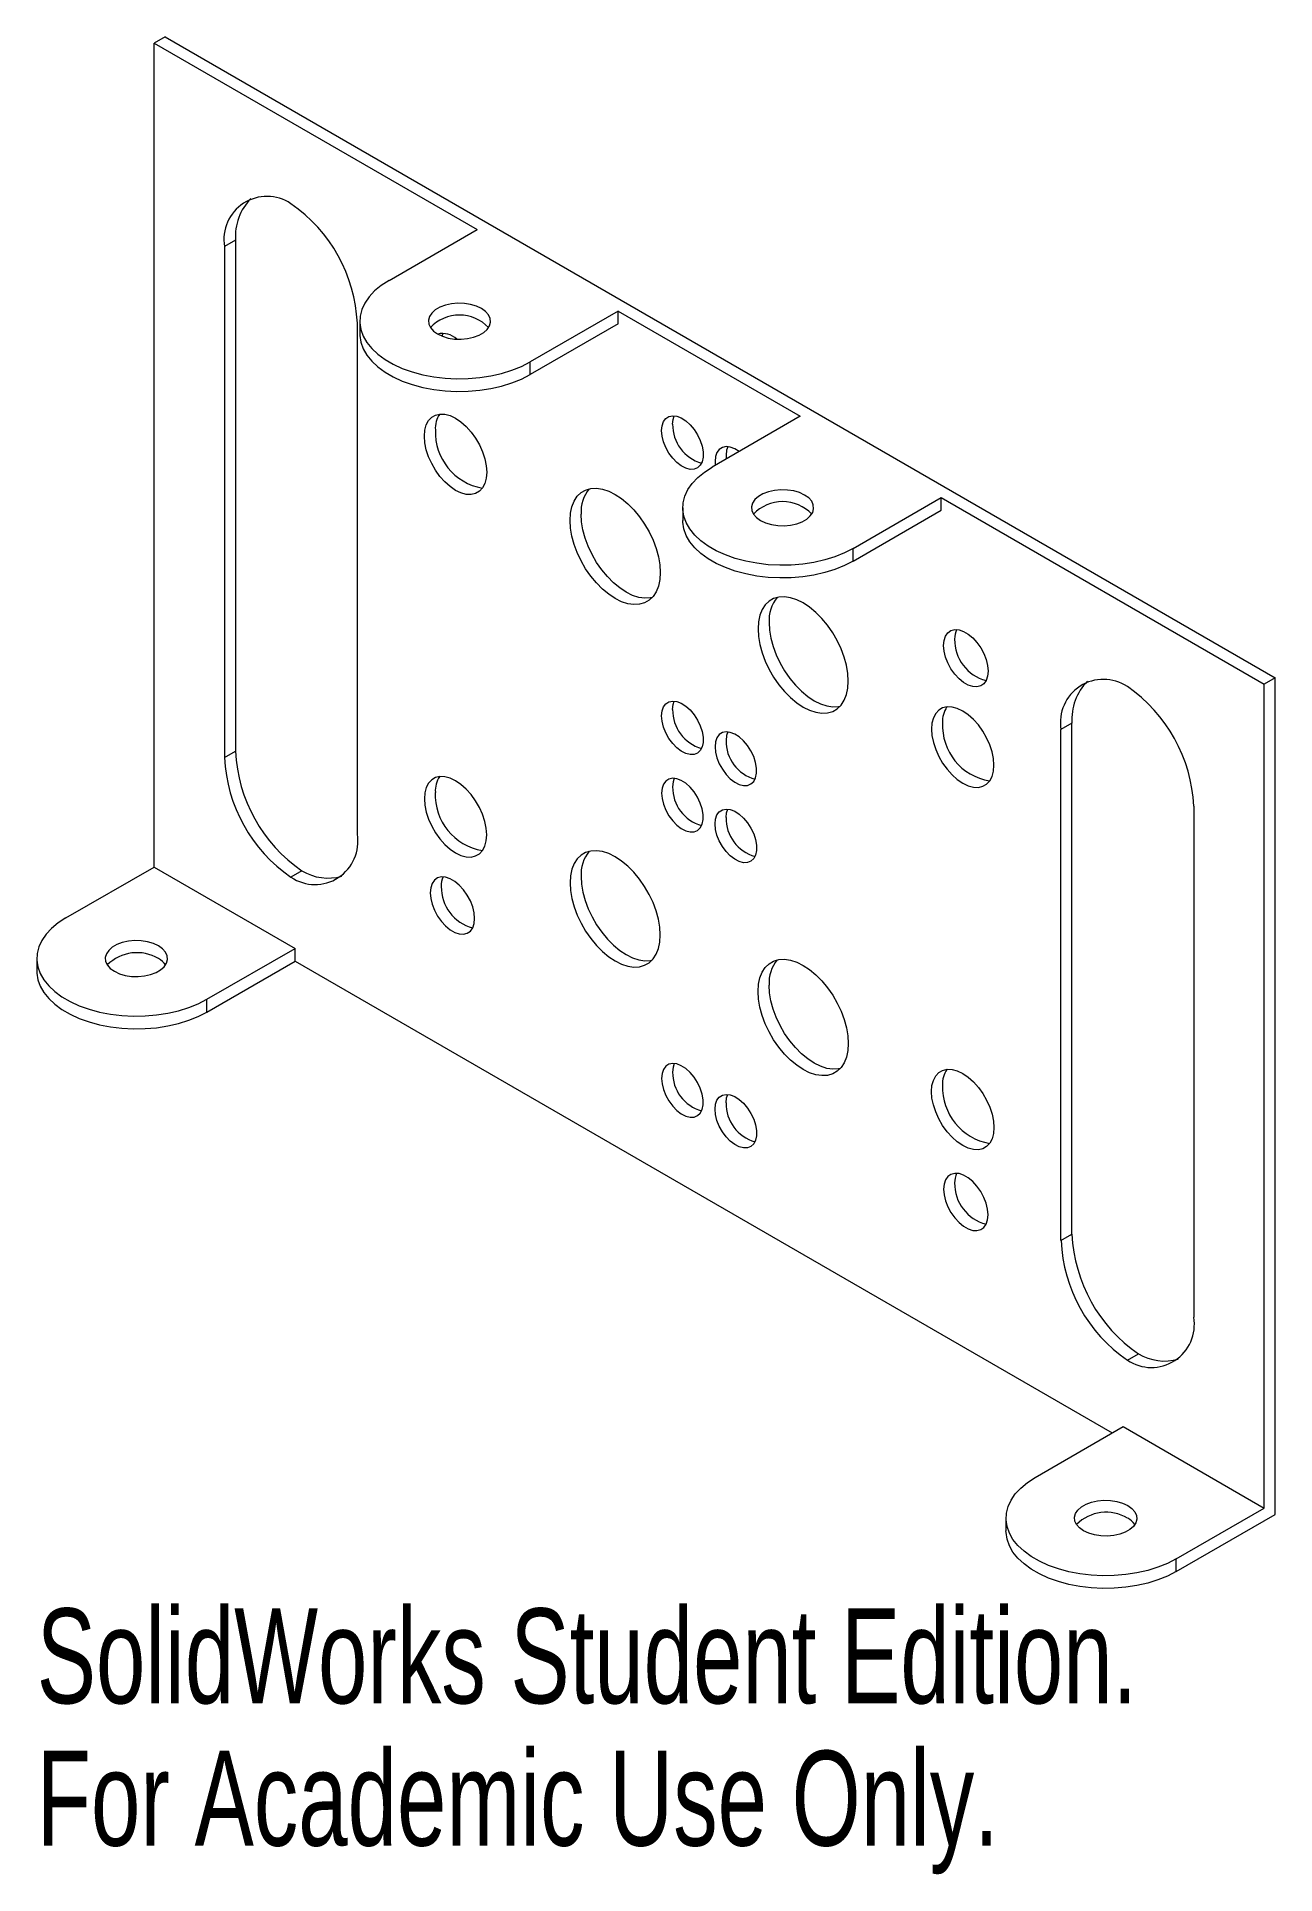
# Paper-space layout '_Isometric' of a CAD drawing. Header units: inches. Extents: x -2.14 to 0.34, y -0.46 to 3.23.
import ezdxf

# ---------------------------------------------------------------- set-up
doc = ezdxf.new("R2010")
doc.units = ezdxf.units.IN
doc.header["$MEASUREMENT"] = 0
doc.styles.add('SLDTEXTSTYLE0', font='TXT', dxfattribs={"width": 0.7})

psp = doc.layouts.new('_Isometric')

# ---------------------------------------------------------------- linework, layer by layer
at = {"color": 7, "linetype": 'Continuous', "lineweight": 15}
for p, q in [((-1.8871, 3.2269), (-1.9092, 3.2142)), ((-1.9092, 3.2142), (-1.261, 2.84)), ((-1.9092, 1.5614), (-1.9092, 3.2142)), ((-1.8871, 3.2269), (0.3403, 1.9411)), ((-1.4378, 2.7379), (-1.261, 2.84)), ((-1.7457, 2.8187), (-1.7678, 2.8059)), ((-1.7678, 2.8059), (-1.7678, 1.7808)), ((-1.7457, 2.8187), (-1.7457, 1.7936)), ((-1.4964, 2.6563), (-1.4964, 2.6308)), ((-0.9782, 2.6767), (-1.1549, 2.5746)), ((-0.9782, 2.6767), (-0.6128, 2.4658)), ((-0.9782, 2.6512), (-0.9782, 2.6767)), ((-1.5013, 1.627), (-1.5013, 2.6521)), ((-0.9782, 2.6512), (-1.1549, 2.5491)), ((-1.1549, 2.5491), (-1.1549, 2.5746)), ((-0.6128, 2.4658), (-0.7896, 2.3637)), ((-0.7837, 2.3749), (-0.7832, 2.3674)), ((-0.7616, 2.3877), (-0.7611, 2.3802)), ((-0.5068, 2.2005), (-0.33, 2.3025)), ((-0.33, 2.3025), (0.3182, 1.9283)), ((-0.33, 2.277), (-0.33, 2.3025)), ((-0.8482, 2.2821), (-0.8482, 2.2566)), ((-0.5068, 2.1749), (-0.33, 2.277)), ((-0.5068, 2.1749), (-0.5068, 2.2005)), ((0.3403, 1.9411), (0.3182, 1.9283)), ((0.3182, 0.2755), (0.3182, 1.9283)), ((0.3403, 0.2628), (0.3403, 1.9411)), ((-0.0675, 1.8499), (-0.0896, 1.8371)), ((-0.0675, 0.8248), (-0.0675, 1.8499)), ((-0.0896, 0.8121), (-0.0896, 1.8371)), ((-1.7678, 1.7808), (-1.7457, 1.7936)), ((0.1768, 1.6833), (0.1768, 0.6583)), ((-2.086, 1.4593), (-1.9092, 1.5614)), ((-1.9092, 1.5614), (-1.6263, 1.3981)), ((-1.6125, 1.5537), (-1.6346, 1.5409)), ((-2.1445, 1.3777), (-2.1445, 1.3522)), ((-1.8031, 1.2961), (-1.6263, 1.3981)), ((-1.8031, 1.2705), (-1.6263, 1.3726)), ((-1.6263, 1.3726), (-1.6263, 1.3981)), ((-1.6263, 1.3726), (0.0133, 0.4261)), ((-1.8031, 1.2705), (-1.8031, 1.2961)), ((-0.0896, 0.8121), (-0.0675, 0.8248)), ((0.0436, 0.5722), (0.0657, 0.5849)), ((-0.1414, 0.3368), (0.0354, 0.4388)), ((0.0354, 0.4388), (0.3182, 0.2755)), ((0.1414, 0.1735), (0.3182, 0.2755)), ((0.1414, 0.148), (0.3403, 0.2628)), ((-0.2, 0.2551), (-0.2, 0.2296)), ((0.1414, 0.148), (0.1414, 0.1735))]:
    psp.add_line(p, q, dxfattribs=at)
at = {"color": 7, "linetype": 'Continuous', "lineweight": 15, "flags": 128}
for points in [[(-1.4378, 2.7379), (-1.4532, 2.7279), (-1.4666, 2.7169), (-1.4776, 2.7051), (-1.4862, 2.6926), (-1.4922, 2.6796), (-1.4956, 2.6663), (-1.4963, 2.6529), (-1.4943, 2.6395), (-1.4895, 2.6264), (-1.4822, 2.6137), (-1.4724, 2.6015), (-1.4602, 2.5901), (-1.4458, 2.5795), (-1.4293, 2.57), (-1.4111, 2.5617), (-1.3913, 2.5547), (-1.3702, 2.549), (-1.3481, 2.5448), (-1.3253, 2.542), (-1.3022, 2.5409), (-1.2789, 2.5413), (-1.2559, 2.5432), (-1.2335, 2.5467), (-1.2118, 2.5516), (-1.1914, 2.558), (-1.1723, 2.5657), (-1.1549, 2.5746)], [(-1.3406, 2.6308), (-1.3304, 2.626), (-1.3188, 2.6226), (-1.3061, 2.6206), (-1.2931, 2.6203), (-1.2802, 2.6214), (-1.268, 2.6241), (-1.257, 2.6282), (-1.2478, 2.6336), (-1.2407, 2.6399), (-1.236, 2.6469), (-1.2339, 2.6544), (-1.2346, 2.6619), (-1.238, 2.6692), (-1.2439, 2.6759), (-1.2522, 2.6818), (-1.2623, 2.6865), (-1.274, 2.69), (-1.2866, 2.6919), (-1.2996, 2.6923), (-1.3125, 2.6911), (-1.3247, 2.6884), (-1.3357, 2.6843), (-1.3449, 2.679), (-1.3521, 2.6727), (-1.3567, 2.6656), (-1.3588, 2.6582), (-1.3581, 2.6506), (-1.3547, 2.6434), (-1.3488, 2.6366), (-1.3406, 2.6308)], [(-1.4964, 2.6308), (-1.4963, 2.6274), (-1.4943, 2.614), (-1.4895, 2.6009), (-1.4822, 2.5881), (-1.4724, 2.576), (-1.4602, 2.5645), (-1.4458, 2.554), (-1.4293, 2.5445), (-1.4111, 2.5362), (-1.3913, 2.5291), (-1.3702, 2.5235), (-1.3481, 2.5192), (-1.3253, 2.5165), (-1.3022, 2.5154), (-1.2789, 2.5157), (-1.2559, 2.5177), (-1.2335, 2.5212), (-1.2118, 2.5261), (-1.1914, 2.5325), (-1.1723, 2.5402), (-1.1549, 2.5491)], [(-1.3313, 2.6263), (-1.3291, 2.632), (-1.329, 2.6323)], [(-1.3669, 2.4255), (-1.3659, 2.4375), (-1.3631, 2.4481), (-1.3585, 2.4568), (-1.3522, 2.4636), (-1.3445, 2.468), (-1.3356, 2.4701), (-1.3257, 2.4697), (-1.3151, 2.4669), (-1.3043, 2.4617), (-1.2934, 2.4543), (-1.2828, 2.445), (-1.2729, 2.4339), (-1.264, 2.4215), (-1.2563, 2.4082), (-1.25, 2.3942), (-1.2454, 2.3801), (-1.2426, 2.3663), (-1.2416, 2.3532), (-1.2426, 2.3412), (-1.2454, 2.3306), (-1.25, 2.3219), (-1.2563, 2.3152), (-1.264, 2.3107), (-1.2729, 2.3086), (-1.2828, 2.309), (-1.2934, 2.3118), (-1.3043, 2.317), (-1.3151, 2.3244), (-1.3257, 2.3338), (-1.3356, 2.3448), (-1.3445, 2.3572), (-1.3522, 2.3706), (-1.3585, 2.3845), (-1.3631, 2.3986), (-1.3659, 2.4124), (-1.3669, 2.4255)], [(-0.8908, 2.4368), (-0.8899, 2.4466), (-0.887, 2.4548), (-0.8823, 2.4611), (-0.8761, 2.4651), (-0.8686, 2.4666), (-0.8603, 2.4656), (-0.8513, 2.4622), (-0.8423, 2.4564), (-0.8336, 2.4486), (-0.8257, 2.4391), (-0.8188, 2.4284), (-0.8133, 2.4169), (-0.8095, 2.4053), (-0.8076, 2.394), (-0.8076, 2.3835), (-0.8095, 2.3745), (-0.8133, 2.3672), (-0.8188, 2.362), (-0.8257, 2.3593), (-0.8336, 2.359), (-0.8423, 2.3612), (-0.8513, 2.3659), (-0.8603, 2.3727), (-0.8686, 2.3814), (-0.8761, 2.3916), (-0.8823, 2.4027), (-0.887, 2.4143), (-0.8899, 2.4259), (-0.8908, 2.4368)], [(-0.8687, 2.4496), (-0.8678, 2.4594), (-0.8654, 2.4665)], [(-0.7356, 2.3949), (-0.7442, 2.4003), (-0.7531, 2.4037), (-0.7615, 2.4047), (-0.7689, 2.4032), (-0.7751, 2.3992), (-0.7798, 2.393), (-0.7827, 2.3847), (-0.7837, 2.3749)], [(-0.7582, 2.4046), (-0.7606, 2.3975), (-0.7616, 2.3877)], [(-0.5068, 2.2005), (-0.5241, 2.1915), (-0.5432, 2.1838), (-0.5637, 2.1775), (-0.5853, 2.1725), (-0.6077, 2.169), (-0.6308, 2.1671), (-0.654, 2.1667), (-0.6772, 2.1679), (-0.6999, 2.1706), (-0.722, 2.1748), (-0.7431, 2.1805), (-0.7629, 2.1875), (-0.7811, 2.1958), (-0.7976, 2.2053), (-0.812, 2.2159), (-0.8242, 2.2273), (-0.8341, 2.2395), (-0.8414, 2.2522), (-0.8461, 2.2654), (-0.8481, 2.2787), (-0.8474, 2.2922), (-0.844, 2.3054), (-0.838, 2.3184), (-0.8294, 2.3309), (-0.8184, 2.3427), (-0.8051, 2.3537), (-0.7896, 2.3637)], [(-1.0746, 2.2568), (-1.0737, 2.2711), (-1.0709, 2.2841), (-1.0664, 2.2955), (-1.0602, 2.305), (-1.0525, 2.3124), (-1.0434, 2.3177), (-1.033, 2.3207), (-1.0217, 2.3213), (-1.0096, 2.3195), (-0.997, 2.3154), (-0.9841, 2.309), (-0.9712, 2.3005), (-0.9586, 2.2901), (-0.9465, 2.2779), (-0.9352, 2.2642), (-0.9249, 2.2493), (-0.9157, 2.2335), (-0.908, 2.2171), (-0.9018, 2.2004), (-0.8973, 2.1839), (-0.8945, 2.1677), (-0.8936, 2.1523), (-0.8945, 2.138), (-0.8973, 2.125), (-0.9018, 2.1136), (-0.908, 2.1041), (-0.9157, 2.0966), (-0.9249, 2.0914), (-0.9352, 2.0884), (-0.9465, 2.0878), (-0.9586, 2.0896), (-0.9712, 2.0937), (-0.9841, 2.1001), (-0.997, 2.1086), (-1.0096, 2.119), (-1.0217, 2.1312), (-1.033, 2.1449), (-1.0434, 2.1598), (-1.0525, 2.1756), (-1.0602, 2.192), (-1.0664, 2.2087), (-1.0709, 2.2252), (-1.0737, 2.2414), (-1.0746, 2.2568)], [(-0.6924, 2.2566), (-0.6822, 2.2518), (-0.6706, 2.2484), (-0.658, 2.2465), (-0.6449, 2.2461), (-0.632, 2.2472), (-0.6198, 2.2499), (-0.6088, 2.2541), (-0.5996, 2.2594), (-0.5925, 2.2657), (-0.5878, 2.2728), (-0.5858, 2.2802), (-0.5865, 2.2877), (-0.5898, 2.295), (-0.5958, 2.3017), (-0.604, 2.3076), (-0.6141, 2.3124), (-0.6258, 2.3158), (-0.6384, 2.3177), (-0.6515, 2.3181), (-0.6644, 2.3169), (-0.6766, 2.3142), (-0.6875, 2.3101), (-0.6968, 2.3048), (-0.7039, 2.2985), (-0.7086, 2.2914), (-0.7106, 2.284), (-0.7099, 2.2765), (-0.7065, 2.2692), (-0.7006, 2.2624), (-0.6924, 2.2566)], [(-0.91, 2.1018), (-0.9131, 2.1012), (-0.9244, 2.1006), (-0.9365, 2.1023), (-0.9491, 2.1064), (-0.962, 2.1128), (-0.9749, 2.1213), (-0.9875, 2.1318), (-0.9996, 2.144), (-1.0109, 2.1576), (-1.0213, 2.1725), (-1.0304, 2.1884), (-1.0381, 2.2048), (-1.0443, 2.2214), (-1.0488, 2.238), (-1.0516, 2.2541), (-1.0525, 2.2695)], [(-0.5068, 2.1749), (-0.5241, 2.166), (-0.5432, 2.1583), (-0.5637, 2.1519), (-0.5853, 2.147), (-0.6077, 2.1435), (-0.6308, 2.1416), (-0.654, 2.1412), (-0.6772, 2.1423), (-0.6999, 2.1451), (-0.722, 2.1493), (-0.7431, 2.155), (-0.7629, 2.162), (-0.7811, 2.1703), (-0.7976, 2.1798), (-0.812, 2.1904), (-0.8242, 2.2018), (-0.8341, 2.214), (-0.8414, 2.2267), (-0.8461, 2.2398), (-0.8481, 2.2532), (-0.8482, 2.2566)], [(-0.6974, 2.039), (-0.6964, 2.0236), (-0.6937, 2.0075), (-0.6892, 1.9909), (-0.683, 1.9742), (-0.6753, 1.9578), (-0.6661, 1.942), (-0.6558, 1.9271), (-0.6445, 1.9134), (-0.6324, 1.9012), (-0.6198, 1.8908), (-0.6069, 1.8823), (-0.594, 1.8759), (-0.5814, 1.8718), (-0.5693, 1.87), (-0.558, 1.8706), (-0.5476, 1.8736), (-0.5385, 1.8789), (-0.5308, 1.8864), (-0.5246, 1.8959), (-0.5201, 1.9072), (-0.5173, 1.9202), (-0.5164, 1.9345), (-0.5173, 1.9499), (-0.5201, 1.9661), (-0.5246, 1.9827), (-0.5308, 1.9993), (-0.5385, 2.0157), (-0.5476, 2.0315), (-0.558, 2.0464), (-0.5693, 2.0601), (-0.5814, 2.0723), (-0.594, 2.0828), (-0.6069, 2.0913), (-0.6198, 2.0976), (-0.6324, 2.1017), (-0.6445, 2.1035), (-0.6558, 2.1029), (-0.6661, 2.0999), (-0.6753, 2.0947), (-0.683, 2.0872), (-0.6892, 2.0777), (-0.6937, 2.0663), (-0.6964, 2.0533), (-0.6974, 2.039)], [(-0.6753, 2.0518), (-0.6743, 2.0364), (-0.6716, 2.0202), (-0.6671, 2.0036), (-0.6609, 1.987), (-0.6532, 1.9706), (-0.644, 1.9548), (-0.6337, 1.9399), (-0.6224, 1.9262), (-0.6103, 1.914), (-0.5977, 1.9036), (-0.5848, 1.8951), (-0.5719, 1.8887), (-0.5593, 1.8846), (-0.5472, 1.8828), (-0.5359, 1.8834), (-0.5328, 1.884)], [(-0.325, 2.0059), (-0.324, 2.016), (-0.3212, 2.0246), (-0.3165, 2.0312), (-0.3103, 2.0356), (-0.3027, 2.0376), (-0.2942, 2.037), (-0.2851, 2.034), (-0.2758, 2.0286), (-0.2667, 2.0211), (-0.2582, 2.0119), (-0.2507, 2.0012), (-0.2444, 1.9896), (-0.2398, 1.9776), (-0.2369, 1.9657), (-0.2359, 1.9545), (-0.2369, 1.9443), (-0.2398, 1.9358), (-0.2444, 1.9291), (-0.2507, 1.9247), (-0.2582, 1.9228), (-0.2667, 1.9233), (-0.2758, 1.9263), (-0.2851, 1.9317), (-0.2942, 1.9392), (-0.3027, 1.9485), (-0.3103, 1.9591), (-0.3165, 1.9707), (-0.3212, 1.9827), (-0.324, 1.9946), (-0.325, 2.0059)], [(-0.8908, 1.8646), (-0.8899, 1.8744), (-0.887, 1.8826), (-0.8823, 1.8889), (-0.8761, 1.8928), (-0.8686, 1.8944), (-0.8603, 1.8934), (-0.8513, 1.8899), (-0.8423, 1.8842), (-0.8336, 1.8764), (-0.8257, 1.8669), (-0.8188, 1.8561), (-0.8133, 1.8447), (-0.8095, 1.833), (-0.8076, 1.8217), (-0.8076, 1.8113), (-0.8095, 1.8022), (-0.8133, 1.795), (-0.8188, 1.7898), (-0.8257, 1.787), (-0.8336, 1.7868), (-0.8423, 1.789), (-0.8513, 1.7936), (-0.8603, 1.8005), (-0.8686, 1.8092), (-0.8761, 1.8193), (-0.8823, 1.8305), (-0.887, 1.8421), (-0.8899, 1.8537), (-0.8908, 1.8646)], [(-0.8687, 1.8773), (-0.8678, 1.8872), (-0.8654, 1.8943)], [(-0.3494, 1.8381), (-0.3484, 1.825), (-0.3456, 1.8112), (-0.341, 1.7971), (-0.3347, 1.7832), (-0.327, 1.7698), (-0.3181, 1.7574), (-0.3082, 1.7464), (-0.2976, 1.737), (-0.2867, 1.7296), (-0.2759, 1.7245), (-0.2653, 1.7216), (-0.2554, 1.7212), (-0.2465, 1.7233), (-0.2388, 1.7278), (-0.2325, 1.7345), (-0.2279, 1.7432), (-0.2251, 1.7538), (-0.2241, 1.7658), (-0.2251, 1.7789), (-0.2279, 1.7927), (-0.2325, 1.8068), (-0.2388, 1.8208), (-0.2465, 1.8341), (-0.2554, 1.8465), (-0.2653, 1.8576), (-0.2759, 1.8669), (-0.2867, 1.8743), (-0.2976, 1.8795), (-0.3082, 1.8823), (-0.3181, 1.8827), (-0.327, 1.8806), (-0.3347, 1.8762), (-0.341, 1.8694), (-0.3456, 1.8607), (-0.3484, 1.8501), (-0.3494, 1.8381)], [(-0.7837, 1.8027), (-0.7827, 1.7918), (-0.7798, 1.7802), (-0.7751, 1.7686), (-0.7689, 1.7575), (-0.7615, 1.7473), (-0.7531, 1.7386), (-0.7442, 1.7318), (-0.7351, 1.7271), (-0.7264, 1.7249), (-0.7185, 1.7252), (-0.7116, 1.728), (-0.7061, 1.7331), (-0.7023, 1.7404), (-0.7004, 1.7494), (-0.7004, 1.7599), (-0.7023, 1.7712), (-0.7061, 1.7828), (-0.7116, 1.7943), (-0.7185, 1.805), (-0.7264, 1.8145), (-0.7351, 1.8223), (-0.7442, 1.8281), (-0.7531, 1.8315), (-0.7615, 1.8325), (-0.7689, 1.831), (-0.7751, 1.827), (-0.7798, 1.8207), (-0.7827, 1.8125), (-0.7837, 1.8027)], [(-0.7582, 1.8324), (-0.7606, 1.8253), (-0.7616, 1.8155)], [(-1.3669, 1.6984), (-1.3659, 1.6853), (-1.3631, 1.6715), (-1.3585, 1.6574), (-1.3522, 1.6434), (-1.3445, 1.6301), (-1.3356, 1.6177), (-1.3257, 1.6066), (-1.3151, 1.5973), (-1.3043, 1.5899), (-1.2934, 1.5847), (-1.2828, 1.5819), (-1.2729, 1.5815), (-1.264, 1.5836), (-1.2563, 1.588), (-1.25, 1.5947), (-1.2454, 1.6035), (-1.2426, 1.6141), (-1.2416, 1.6261), (-1.2426, 1.6392), (-1.2454, 1.653), (-1.25, 1.6671), (-1.2563, 1.681), (-1.264, 1.6944), (-1.2729, 1.7068), (-1.2828, 1.7178), (-1.2934, 1.7272), (-1.3043, 1.7346), (-1.3151, 1.7397), (-1.3257, 1.7426), (-1.3356, 1.7429), (-1.3445, 1.7409), (-1.3522, 1.7364), (-1.3585, 1.7297), (-1.3631, 1.7209), (-1.3659, 1.7104), (-1.3669, 1.6984)], [(-0.8908, 1.7097), (-0.8899, 1.6988), (-0.887, 1.6872), (-0.8823, 1.6756), (-0.8761, 1.6644), (-0.8686, 1.6543), (-0.8603, 1.6456), (-0.8513, 1.6387), (-0.8423, 1.6341), (-0.8336, 1.6319), (-0.8257, 1.6321), (-0.8188, 1.6349), (-0.8133, 1.6401), (-0.8095, 1.6473), (-0.8076, 1.6564), (-0.8076, 1.6668), (-0.8095, 1.6781), (-0.8133, 1.6898), (-0.8188, 1.7012), (-0.8257, 1.712), (-0.8336, 1.7215), (-0.8423, 1.7293), (-0.8513, 1.735), (-0.8603, 1.7385), (-0.8686, 1.7395), (-0.8761, 1.7379), (-0.8823, 1.7339), (-0.887, 1.7277), (-0.8899, 1.7195), (-0.8908, 1.7097)], [(-0.8654, 1.7394), (-0.8678, 1.7322), (-0.8687, 1.7224)], [(-0.7837, 1.6478), (-0.7827, 1.6576), (-0.7798, 1.6658), (-0.7751, 1.6721), (-0.7689, 1.6761), (-0.7615, 1.6776), (-0.7531, 1.6766), (-0.7442, 1.6732), (-0.7351, 1.6674), (-0.7264, 1.6596), (-0.7185, 1.6501), (-0.7116, 1.6394), (-0.7061, 1.6279), (-0.7023, 1.6163), (-0.7004, 1.605), (-0.7004, 1.5945), (-0.7023, 1.5855), (-0.7061, 1.5782), (-0.7116, 1.573), (-0.7185, 1.5703), (-0.7264, 1.57), (-0.7351, 1.5722), (-0.7442, 1.5769), (-0.7531, 1.5837), (-0.7615, 1.5924), (-0.7689, 1.6026), (-0.7751, 1.6137), (-0.7798, 1.6253), (-0.7827, 1.6369), (-0.7837, 1.6478)], [(-0.7616, 1.6606), (-0.7606, 1.6704), (-0.7582, 1.6775)], [(-1.0746, 1.5296), (-1.0737, 1.5142), (-1.0709, 1.4981), (-1.0664, 1.4815), (-1.0602, 1.4649), (-1.0525, 1.4485), (-1.0434, 1.4327), (-1.033, 1.4178), (-1.0217, 1.4041), (-1.0096, 1.3919), (-0.997, 1.3814), (-0.9841, 1.3729), (-0.9712, 1.3666), (-0.9586, 1.3624), (-0.9465, 1.3607), (-0.9352, 1.3613), (-0.9249, 1.3642), (-0.9157, 1.3695), (-0.908, 1.377), (-0.9018, 1.3865), (-0.8973, 1.3979), (-0.8945, 1.4108), (-0.8936, 1.4252), (-0.8945, 1.4406), (-0.8973, 1.4567), (-0.9018, 1.4733), (-0.908, 1.49), (-0.9157, 1.5064), (-0.9249, 1.5222), (-0.9352, 1.5371), (-0.9465, 1.5508), (-0.9586, 1.5629), (-0.9712, 1.5734), (-0.9841, 1.5819), (-0.997, 1.5883), (-1.0096, 1.5924), (-1.0217, 1.5941), (-1.033, 1.5935), (-1.0434, 1.5906), (-1.0525, 1.5853), (-1.0602, 1.5778), (-1.0664, 1.5683), (-1.0709, 1.557), (-1.0737, 1.544), (-1.0746, 1.5296)], [(-1.3551, 1.5097), (-1.3541, 1.4985), (-1.3512, 1.4866), (-1.3465, 1.4746), (-1.3403, 1.463), (-1.3328, 1.4523), (-1.3243, 1.4431), (-1.3152, 1.4356), (-1.3059, 1.4302), (-1.2967, 1.4272), (-1.2882, 1.4266), (-1.2807, 1.4286), (-1.2745, 1.433), (-1.2698, 1.4396), (-1.2669, 1.4482), (-1.266, 1.4583), (-1.2669, 1.4696), (-1.2698, 1.4815), (-1.2745, 1.4935), (-1.2807, 1.505), (-1.2882, 1.5157), (-1.2967, 1.525), (-1.3059, 1.5325), (-1.3152, 1.5379), (-1.3243, 1.5409), (-1.3328, 1.5414), (-1.3403, 1.5395), (-1.3465, 1.5351), (-1.3512, 1.5284), (-1.3541, 1.5199), (-1.3551, 1.5097)], [(-1.0525, 1.5424), (-1.0516, 1.527), (-1.0488, 1.5108), (-1.0443, 1.4943), (-1.0381, 1.4776), (-1.0304, 1.4612), (-1.0213, 1.4454), (-1.0109, 1.4305), (-0.9996, 1.4168), (-0.9875, 1.4046), (-0.9749, 1.3942), (-0.962, 1.3857), (-0.9491, 1.3793), (-0.9365, 1.3752), (-0.9244, 1.3734), (-0.9131, 1.374), (-0.91, 1.3746)], [(-2.086, 1.4593), (-2.1014, 1.4493), (-2.1148, 1.4383), (-2.1258, 1.4265), (-2.1344, 1.414), (-2.1404, 1.401), (-2.1438, 1.3878), (-2.1445, 1.3743), (-2.1424, 1.361), (-2.1377, 1.3478), (-2.1304, 1.3351), (-2.1206, 1.3229), (-2.1084, 1.3115), (-2.0939, 1.3009), (-2.0775, 1.2914), (-2.0593, 1.2831), (-2.0395, 1.2761), (-2.0184, 1.2704), (-1.9963, 1.2662), (-1.9735, 1.2635), (-1.9504, 1.2623), (-1.9271, 1.2627), (-1.9041, 1.2646), (-1.8816, 1.2681), (-1.86, 1.2731), (-1.8395, 1.2794), (-1.8205, 1.2871), (-1.8031, 1.2961)], [(-1.9887, 1.3522), (-1.9786, 1.3474), (-1.9669, 1.344), (-1.9543, 1.3421), (-1.9413, 1.3417), (-1.9284, 1.3428), (-1.9162, 1.3455), (-1.9052, 1.3497), (-1.896, 1.355), (-1.8889, 1.3613), (-1.8842, 1.3684), (-1.8821, 1.3758), (-1.8828, 1.3833), (-1.8862, 1.3906), (-1.8921, 1.3973), (-1.9003, 1.4032), (-1.9105, 1.408), (-1.9221, 1.4114), (-1.9348, 1.4133), (-1.9478, 1.4137), (-1.9607, 1.4125), (-1.9729, 1.4098), (-1.9839, 1.4057), (-1.9931, 1.4004), (-2.0002, 1.3941), (-2.0049, 1.387), (-2.007, 1.3796), (-2.0063, 1.3721), (-2.0029, 1.3648), (-1.997, 1.358), (-1.9887, 1.3522)], [(-0.6974, 1.3119), (-0.6964, 1.3262), (-0.6937, 1.3392), (-0.6892, 1.3506), (-0.683, 1.3601), (-0.6753, 1.3675), (-0.6661, 1.3728), (-0.6558, 1.3758), (-0.6445, 1.3764), (-0.6324, 1.3746), (-0.6198, 1.3705), (-0.6069, 1.3641), (-0.594, 1.3556), (-0.5814, 1.3452), (-0.5693, 1.333), (-0.558, 1.3193), (-0.5476, 1.3044), (-0.5385, 1.2886), (-0.5308, 1.2722), (-0.5246, 1.2555), (-0.5201, 1.239), (-0.5173, 1.2228), (-0.5164, 1.2074), (-0.5173, 1.1931), (-0.5201, 1.1801), (-0.5246, 1.1687), (-0.5308, 1.1592), (-0.5385, 1.1518), (-0.5476, 1.1465), (-0.558, 1.1435), (-0.5693, 1.1429), (-0.5814, 1.1447), (-0.594, 1.1488), (-0.6069, 1.1552), (-0.6198, 1.1637), (-0.6324, 1.1741), (-0.6445, 1.1863), (-0.6558, 1.2), (-0.6661, 1.2149), (-0.6753, 1.2307), (-0.683, 1.2471), (-0.6892, 1.2638), (-0.6937, 1.2803), (-0.6964, 1.2965), (-0.6974, 1.3119)], [(-2.1445, 1.3522), (-2.1445, 1.3488), (-2.1424, 1.3354), (-2.1377, 1.3223), (-2.1304, 1.3096), (-2.1206, 1.2974), (-2.1084, 1.286), (-2.0939, 1.2754), (-2.0775, 1.2659), (-2.0593, 1.2576), (-2.0395, 1.2506), (-2.0184, 1.2449), (-1.9963, 1.2407), (-1.9735, 1.2379), (-1.9504, 1.2368), (-1.9271, 1.2372), (-1.9041, 1.2391), (-1.8816, 1.2426), (-1.86, 1.2475), (-1.8395, 1.2539), (-1.8205, 1.2616), (-1.8031, 1.2705)], [(-0.5328, 1.1569), (-0.5359, 1.1563), (-0.5472, 1.1557), (-0.5593, 1.1574), (-0.5719, 1.1616), (-0.5848, 1.1679), (-0.5977, 1.1764), (-0.6103, 1.1869), (-0.6224, 1.1991), (-0.6337, 1.2127), (-0.644, 1.2276), (-0.6532, 1.2435), (-0.6609, 1.2599), (-0.6671, 1.2765), (-0.6716, 1.2931), (-0.6743, 1.3092), (-0.6753, 1.3246)], [(-0.8908, 1.1375), (-0.8899, 1.1265), (-0.887, 1.115), (-0.8823, 1.1034), (-0.8761, 1.0922), (-0.8686, 1.082), (-0.8603, 1.0733), (-0.8513, 1.0665), (-0.8423, 1.0619), (-0.8336, 1.0596), (-0.8257, 1.0599), (-0.8188, 1.0627), (-0.8133, 1.0678), (-0.8095, 1.0751), (-0.8076, 1.0842), (-0.8076, 1.0946), (-0.8095, 1.1059), (-0.8133, 1.1176), (-0.8188, 1.129), (-0.8257, 1.1397), (-0.8336, 1.1492), (-0.8423, 1.157), (-0.8513, 1.1628), (-0.8603, 1.1663), (-0.8686, 1.1673), (-0.8761, 1.1657), (-0.8823, 1.1617), (-0.887, 1.1555), (-0.8899, 1.1473), (-0.8908, 1.1375)], [(-0.8654, 1.1672), (-0.8678, 1.16), (-0.8687, 1.1502)], [(-0.3494, 1.111), (-0.3484, 1.123), (-0.3456, 1.1335), (-0.341, 1.1423), (-0.3347, 1.149), (-0.327, 1.1535), (-0.3181, 1.1556), (-0.3082, 1.1552), (-0.2976, 1.1523), (-0.2867, 1.1472), (-0.2759, 1.1398), (-0.2653, 1.1304), (-0.2554, 1.1194), (-0.2465, 1.107), (-0.2388, 1.0936), (-0.2325, 1.0797), (-0.2279, 1.0656), (-0.2251, 1.0518), (-0.2241, 1.0387), (-0.2251, 1.0267), (-0.2279, 1.0161), (-0.2325, 1.0074), (-0.2388, 1.0006), (-0.2465, 0.9962), (-0.2554, 0.9941), (-0.2653, 0.9945), (-0.2759, 0.9973), (-0.2867, 1.0025), (-0.2976, 1.0099), (-0.3082, 1.0192), (-0.3181, 1.0303), (-0.327, 1.0427), (-0.3347, 1.056), (-0.341, 1.07), (-0.3456, 1.0841), (-0.3484, 1.0979), (-0.3494, 1.111)], [(-0.7837, 1.0756), (-0.7827, 1.0854), (-0.7798, 1.0936), (-0.7751, 1.0999), (-0.7689, 1.1038), (-0.7615, 1.1054), (-0.7531, 1.1044), (-0.7442, 1.1009), (-0.7351, 1.0952), (-0.7264, 1.0874), (-0.7185, 1.0779), (-0.7116, 1.0671), (-0.7061, 1.0557), (-0.7023, 1.044), (-0.7004, 1.0327), (-0.7004, 1.0223), (-0.7023, 1.0132), (-0.7061, 1.006), (-0.7116, 1.0008), (-0.7185, 0.998), (-0.7264, 0.9978), (-0.7351, 1), (-0.7442, 1.0046), (-0.7531, 1.0115), (-0.7615, 1.0202), (-0.7689, 1.0303), (-0.7751, 1.0415), (-0.7798, 1.0531), (-0.7827, 1.0647), (-0.7837, 1.0756)], [(-0.7616, 1.0883), (-0.7606, 1.0981), (-0.7582, 1.1053)], [(-0.325, 0.9151), (-0.324, 0.9039), (-0.3212, 0.892), (-0.3165, 0.88), (-0.3103, 0.8684), (-0.3027, 0.8577), (-0.2942, 0.8484), (-0.2851, 0.8409), (-0.2758, 0.8356), (-0.2667, 0.8325), (-0.2582, 0.832), (-0.2507, 0.834), (-0.2444, 0.8384), (-0.2398, 0.845), (-0.2369, 0.8536), (-0.2359, 0.8637), (-0.2369, 0.8749), (-0.2398, 0.8868), (-0.2444, 0.8988), (-0.2507, 0.9104), (-0.2582, 0.9211), (-0.2667, 0.9304), (-0.2758, 0.9379), (-0.2851, 0.9432), (-0.2942, 0.9463), (-0.3027, 0.9468), (-0.3103, 0.9448), (-0.3165, 0.9404), (-0.3212, 0.9338), (-0.324, 0.9252), (-0.325, 0.9151)], [(0.1414, 0.1735), (0.124, 0.1646), (0.105, 0.1569), (0.0845, 0.1505), (0.0629, 0.1455), (0.0404, 0.1421), (0.0174, 0.1401), (-0.0058, 0.1397), (-0.029, 0.1409), (-0.0518, 0.1436), (-0.0738, 0.1478), (-0.0949, 0.1535), (-0.1147, 0.1606), (-0.133, 0.1689), (-0.1494, 0.1784), (-0.1638, 0.1889), (-0.176, 0.2003), (-0.1859, 0.2125), (-0.1932, 0.2253), (-0.1979, 0.2384), (-0.1999, 0.2518), (-0.1992, 0.2652), (-0.1959, 0.2785), (-0.1898, 0.2915), (-0.1813, 0.3039), (-0.1702, 0.3157), (-0.1569, 0.3267), (-0.1414, 0.3368)], [(-0.0442, 0.2296), (-0.0524, 0.2355), (-0.0583, 0.2422), (-0.0617, 0.2495), (-0.0624, 0.257), (-0.0604, 0.2645), (-0.0557, 0.2715), (-0.0486, 0.2778), (-0.0393, 0.2832), (-0.0284, 0.2873), (-0.0162, 0.29), (-0.0033, 0.2912), (0.0098, 0.2908), (0.0224, 0.2888), (0.034, 0.2854), (0.0442, 0.2806), (0.0524, 0.2748), (0.0583, 0.2681), (0.0617, 0.2608), (0.0624, 0.2532), (0.0604, 0.2458), (0.0557, 0.2388), (0.0486, 0.2324), (0.0393, 0.2271), (0.0284, 0.223), (0.0162, 0.2203), (0.0033, 0.2191), (-0.0098, 0.2195), (-0.0224, 0.2215), (-0.034, 0.2249), (-0.0442, 0.2296)], [(0.1414, 0.148), (0.124, 0.1391), (0.105, 0.1314), (0.0845, 0.125), (0.0629, 0.12), (0.0404, 0.1165), (0.0174, 0.1146), (-0.0058, 0.1142), (-0.029, 0.1154), (-0.0518, 0.1181), (-0.0738, 0.1223), (-0.0949, 0.128), (-0.1147, 0.135), (-0.133, 0.1434), (-0.1494, 0.1529), (-0.1638, 0.1634), (-0.176, 0.1748), (-0.1859, 0.187), (-0.1932, 0.1997), (-0.1979, 0.2129), (-0.1999, 0.2263), (-0.2, 0.2296)]]:
    psp.add_lwpolyline(points, dxfattribs=at)
at = {"color": 7, "linetype": 'Continuous', "lineweight": 15}
for centre, radius, start, end in [((-1.6827, 2.8204), 0.0863, 56.122, 189.6513), ((-1.6374, 2.8265), 0.1086, 135.394, 184.1592), ((-1.8098, 2.6378), 0.3088, 2.66, 55.4175), ((-1.2964, 2.5881), 0.0805, 43.4554, 136.5446), ((-1.3301, 2.591), 0.0406, 46.2763, 104.0297), ((-1.2932, 2.4412), 0.0517, 146.0935, 183.2594), ((-1.2306, 2.434), 0.1143, 177.8766, 260.0461), ((-0.7895, 2.4481), 0.0793, 178.9046, 254.5093), ((-0.9821, 2.2746), 0.0705, 139.8748, 184.133), ((-0.6482, 2.2139), 0.0805, 43.4554, 136.5446), ((-0.6031, 2.0563), 0.0723, 140.4446, 183.5631), ((-0.2633, 2.0202), 0.0397, 153.9367, 182.2753), ((-0.2184, 2.0172), 0.0846, 179.0471, 255.2209), ((-0.0045, 1.8516), 0.0863, 56.122, 189.6513), ((0.0408, 1.8578), 0.1086, 135.394, 184.1592), ((-0.1317, 1.669), 0.3088, 2.66, 55.4175), ((-0.2757, 1.8538), 0.0517, 146.0935, 183.2594), ((-0.7895, 1.8758), 0.0793, 178.9046, 254.5093), ((-0.2143, 1.8456), 0.1131, 177.3183, 260.6044), ((-0.6823, 1.814), 0.0793, 178.9046, 254.5093), ((-1.4593, 1.7952), 0.3088, 182.66, 235.4175), ((-1.4369, 1.8081), 0.3091, 182.6813, 235.3962), ((-1.2932, 1.7141), 0.0517, 146.0935, 183.2594), ((-1.2319, 1.7059), 0.1131, 177.3183, 260.6044), ((-0.7895, 1.7209), 0.0793, 178.9046, 254.5093), ((-0.6823, 1.6591), 0.0793, 178.9046, 254.5093), ((-1.5864, 1.6126), 0.0863, 236.122, 9.6513), ((-0.9803, 1.5469), 0.0723, 140.4446, 183.5631), ((-1.5599, 1.6413), 0.1021, 239.0435, 285.6666), ((-1.2933, 1.5241), 0.0397, 153.9367, 182.2753), ((-1.2484, 1.5211), 0.0846, 179.0471, 255.2209), ((-1.9435, 1.3056), 0.084, 59.074, 135.0906), ((-1.9187, 1.3428), 0.0394, 34.1519, 62.2599), ((-0.6049, 1.3297), 0.0705, 139.8748, 184.133), ((-0.7895, 1.1487), 0.0793, 178.9046, 254.5093), ((-0.2757, 1.1267), 0.0517, 146.0935, 183.2594), ((-0.213, 1.1195), 0.1143, 177.8766, 260.0461), ((-0.6823, 1.0868), 0.0793, 178.9046, 254.5093), ((-0.2633, 0.9294), 0.0397, 153.9367, 182.2753), ((-0.2184, 0.9265), 0.0846, 179.0471, 255.2209), ((0.2189, 0.8264), 0.3088, 182.66, 235.4175), ((0.2412, 0.8393), 0.3091, 182.6813, 235.3962), ((0.0917, 0.6438), 0.0863, 236.122, 9.6513), ((0.1182, 0.6725), 0.1021, 239.0435, 285.6666), ((0.001, 0.1831), 0.084, 59.074, 135.0906), ((0.0259, 0.2203), 0.0394, 34.1519, 62.2599)]:
    psp.add_arc(centre, radius, start, end, dxfattribs=at)

# ---------------------------------------------------------------- texts
at = {"color": 7, "linetype": 'Continuous', "char_height": 0.1903, "attachment_point": 1, "style": 'SLDTEXTSTYLE0'}
for s, insert in [('SolidWorks Student Edition.', (-2.1445, 0.0741)), ('For Academic Use Only.', (-2.1445, -0.2114))]:
    psp.add_mtext(s, dxfattribs=dict(at, insert=insert))

doc.saveas('drawing.dxf')
